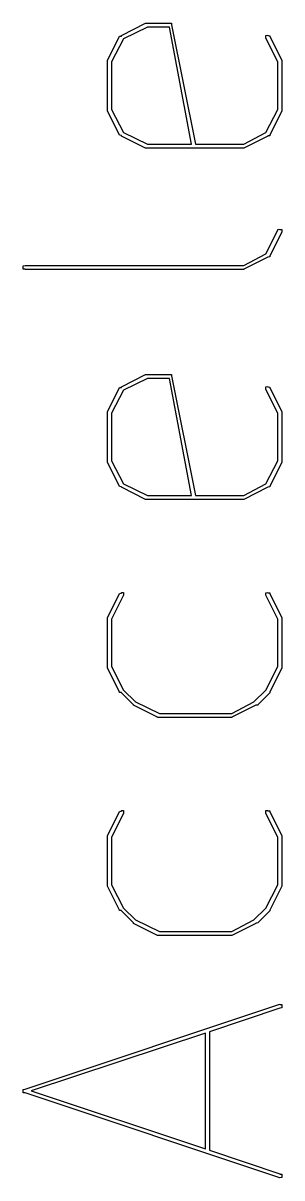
# Model space of a CAD drawing. Extents: x 18 to 369, y 6 to 139.
# Drawn here: x 297.381 to 297.51, y 40.557 to 41.134 of the extents above; entities that cross this region are included whole.
import ezdxf

# ---------------------------------------------------------------- set-up
doc = ezdxf.new("R2010")
doc.units = 0
doc.layers.add('BLACK', color=7, linetype='CONTINUOUS')

msp = doc.modelspace()

# ---------------------------------------------------------------- linework, layer by layer
at = {"layer": 'BLACK', "linetype": 'CONTINUOUS'}
for p, q in [((297.43, 41.1276), (297.442, 41.1337)), ((297.443, 41.1318), (297.431, 41.126)), ((297.442, 41.1337), (297.442, 41.1338)), ((297.442, 41.1338), (297.442, 41.1338)), ((297.442, 41.1338), (297.442, 41.1338)), ((297.442, 41.1338), (297.455, 41.1338)), ((297.442, 41.1337), (297.442, 41.1337)), ((297.442, 41.1337), (297.442, 41.1337)), ((297.442, 41.1337), (297.442, 41.1337)), ((297.442, 41.1337), (297.442, 41.1337)), ((297.442, 41.1337), (297.442, 41.1337)), ((297.442, 41.1337), (297.442, 41.1337)), ((297.442, 41.1337), (297.442, 41.1337)), ((297.442, 41.1337), (297.442, 41.1337)), ((297.454, 41.1318), (297.443, 41.1318)), ((297.465, 41.0733), (297.454, 41.1318)), ((297.455, 41.1338), (297.455, 41.1338)), ((297.455, 41.1338), (297.455, 41.1337)), ((297.455, 41.1337), (297.455, 41.1337)), ((297.455, 41.1337), (297.455, 41.1337)), ((297.455, 41.1337), (297.455, 41.1337)), ((297.455, 41.1337), (297.455, 41.1337)), ((297.455, 41.1337), (297.455, 41.1337)), ((297.455, 41.1337), (297.455, 41.1337)), ((297.455, 41.1337), (297.455, 41.1337)), ((297.455, 41.1337), (297.455, 41.1336)), ((297.455, 41.1336), (297.455, 41.1335)), ((297.455, 41.1335), (297.455, 41.1335)), ((297.455, 41.1335), (297.455, 41.1334)), ((297.455, 41.1334), (297.455, 41.1333)), ((297.455, 41.1333), (297.455, 41.1333)), ((297.455, 41.1333), (297.455, 41.1333)), ((297.455, 41.1333), (297.455, 41.1332)), ((297.455, 41.1332), (297.455, 41.1331)), ((297.455, 41.1331), (297.455, 41.1331)), ((297.455, 41.1331), (297.455, 41.1331)), ((297.455, 41.1331), (297.455, 41.1331)), ((297.455, 41.1331), (297.455, 41.133)), ((297.455, 41.133), (297.467, 41.0733)), ((297.423, 41.1151), (297.429, 41.1272)), ((297.431, 41.126), (297.425, 41.1144)), ((297.429, 41.1272), (297.43, 41.1273)), ((297.429, 41.1272), (297.429, 41.1272)), ((297.429, 41.1272), (297.429, 41.1272)), ((297.429, 41.1272), (297.429, 41.1272)), ((297.43, 41.1275), (297.43, 41.1276)), ((297.43, 41.1276), (297.43, 41.1276)), ((297.43, 41.1276), (297.43, 41.1276)), ((297.43, 41.1274), (297.43, 41.1275)), ((297.43, 41.1275), (297.43, 41.1275)), ((297.43, 41.1275), (297.43, 41.1275)), ((297.43, 41.1275), (297.43, 41.1275)), ((297.43, 41.1273), (297.43, 41.1274)), ((297.43, 41.1274), (297.43, 41.1274)), ((297.43, 41.1274), (297.43, 41.1274)), ((297.43, 41.1273), (297.43, 41.1273)), ((297.502, 41.1276), (297.503, 41.1277)), ((297.502, 41.1275), (297.502, 41.1276)), ((297.502, 41.1274), (297.502, 41.1275)), ((297.502, 41.1272), (297.502, 41.1274)), ((297.502, 41.127), (297.502, 41.1272)), ((297.502, 41.1268), (297.502, 41.127)), ((297.502, 41.1267), (297.502, 41.1268)), ((297.502, 41.1265), (297.502, 41.1267)), ((297.502, 41.1263), (297.502, 41.1265)), ((297.508, 41.1144), (297.502, 41.1263)), ((297.502, 41.1263), (297.502, 41.1263)), ((297.503, 41.1277), (297.503, 41.1277)), ((297.503, 41.1277), (297.503, 41.1277)), ((297.503, 41.1277), (297.503, 41.1277)), ((297.503, 41.1277), (297.503, 41.1276)), ((297.503, 41.1276), (297.504, 41.1275)), ((297.504, 41.1275), (297.504, 41.1273)), ((297.504, 41.1273), (297.504, 41.1272)), ((297.504, 41.1272), (297.51, 41.1151)), ((297.423, 41.115), (297.423, 41.1151)), ((297.423, 41.1149), (297.423, 41.115)), ((297.423, 41.115), (297.423, 41.115)), ((297.423, 41.1148), (297.423, 41.1149)), ((297.423, 41.1149), (297.423, 41.1149)), ((297.423, 41.1149), (297.423, 41.1149)), ((297.423, 41.1147), (297.423, 41.1148)), ((297.423, 41.1148), (297.423, 41.1148)), ((297.423, 41.1146), (297.423, 41.1147)), ((297.423, 41.1147), (297.423, 41.1147)), ((297.423, 41.0904), (297.423, 41.1146)), ((297.425, 41.1144), (297.425, 41.0907)), ((297.508, 41.0907), (297.508, 41.1144)), ((297.51, 41.1151), (297.51, 41.1151)), ((297.51, 41.1151), (297.51, 41.115)), ((297.51, 41.115), (297.51, 41.115)), ((297.51, 41.115), (297.51, 41.1149)), ((297.51, 41.1149), (297.51, 41.1149)), ((297.51, 41.1149), (297.51, 41.1148)), ((297.51, 41.1148), (297.51, 41.1148)), ((297.51, 41.1148), (297.51, 41.1147)), ((297.51, 41.1147), (297.51, 41.1147)), ((297.51, 41.1147), (297.51, 41.1146)), ((297.51, 41.1146), (297.51, 41.1146)), ((297.51, 41.1146), (297.51, 41.0904)), ((297.423, 41.0903), (297.423, 41.0904)), ((297.423, 41.0904), (297.423, 41.0904)), ((297.423, 41.0904), (297.423, 41.0904)), ((297.423, 41.0902), (297.423, 41.0903)), ((297.423, 41.0901), (297.423, 41.0902)), ((297.423, 41.0902), (297.423, 41.0902)), ((297.423, 41.0902), (297.423, 41.0902)), ((297.423, 41.09), (297.423, 41.0901)), ((297.429, 41.0779), (297.423, 41.09)), ((297.423, 41.09), (297.423, 41.09)), ((297.423, 41.09), (297.423, 41.09)), ((297.423, 41.09), (297.423, 41.09)), ((297.425, 41.0907), (297.431, 41.0791)), ((297.502, 41.0791), (297.508, 41.0907)), ((297.51, 41.09), (297.504, 41.0779)), ((297.51, 41.0904), (297.51, 41.0904)), ((297.51, 41.0904), (297.51, 41.0904)), ((297.51, 41.0904), (297.51, 41.0903)), ((297.51, 41.0903), (297.51, 41.0902)), ((297.51, 41.0902), (297.51, 41.0902)), ((297.51, 41.0902), (297.51, 41.0902)), ((297.51, 41.0902), (297.51, 41.0901)), ((297.51, 41.0901), (297.51, 41.09)), ((297.51, 41.09), (297.51, 41.09)), ((297.51, 41.09), (297.51, 41.09)), ((297.429, 41.0778), (297.429, 41.0779)), ((297.429, 41.0779), (297.429, 41.0779)), ((297.43, 41.0777), (297.429, 41.0778)), ((297.429, 41.0778), (297.429, 41.0778)), ((297.43, 41.0776), (297.43, 41.0777)), ((297.43, 41.0777), (297.43, 41.0777)), ((297.43, 41.0777), (297.43, 41.0777)), ((297.43, 41.0775), (297.43, 41.0776)), ((297.43, 41.0776), (297.43, 41.0776)), ((297.43, 41.0776), (297.43, 41.0776)), ((297.43, 41.0776), (297.43, 41.0776)), ((297.43, 41.0774), (297.43, 41.0775)), ((297.43, 41.0775), (297.43, 41.0775)), ((297.43, 41.0775), (297.43, 41.0775)), ((297.442, 41.0714), (297.43, 41.0774)), ((297.43, 41.0774), (297.43, 41.0774)), ((297.431, 41.0791), (297.443, 41.0733)), ((297.491, 41.0733), (297.502, 41.0791)), ((297.503, 41.0774), (297.491, 41.0714)), ((297.504, 41.0775), (297.503, 41.0775)), ((297.503, 41.0775), (297.503, 41.0775)), ((297.503, 41.0775), (297.503, 41.0774)), ((297.503, 41.0774), (297.503, 41.0774)), ((297.504, 41.0779), (297.504, 41.0779)), ((297.504, 41.0779), (297.504, 41.0779)), ((297.504, 41.0779), (297.504, 41.0778)), ((297.504, 41.0778), (297.504, 41.0778)), ((297.504, 41.0778), (297.504, 41.0777)), ((297.504, 41.0777), (297.504, 41.0777)), ((297.504, 41.0777), (297.504, 41.0777)), ((297.504, 41.0777), (297.504, 41.0776)), ((297.504, 41.0776), (297.504, 41.0776)), ((297.504, 41.0776), (297.504, 41.0776)), ((297.504, 41.0776), (297.504, 41.0775)), ((297.442, 41.0713), (297.442, 41.0714)), ((297.442, 41.0714), (297.442, 41.0714)), ((297.442, 41.0714), (297.442, 41.0714)), ((297.467, 41.0713), (297.442, 41.0713)), ((297.442, 41.0713), (297.442, 41.0713)), ((297.442, 41.0713), (297.442, 41.0713)), ((297.442, 41.0713), (297.442, 41.0713)), ((297.442, 41.0713), (297.442, 41.0713)), ((297.442, 41.0713), (297.442, 41.0713)), ((297.442, 41.0713), (297.442, 41.0713)), ((297.442, 41.0713), (297.442, 41.0713)), ((297.443, 41.0733), (297.465, 41.0733)), ((297.467, 41.0733), (297.491, 41.0733)), ((297.491, 41.0713), (297.467, 41.0713)), ((297.467, 41.0713), (297.467, 41.0713)), ((297.467, 41.0713), (297.467, 41.0713)), ((297.491, 41.0714), (297.491, 41.0714)), ((297.491, 41.0714), (297.491, 41.0714)), ((297.491, 41.0714), (297.491, 41.0714)), ((297.491, 41.0714), (297.491, 41.0713)), ((297.491, 41.0713), (297.491, 41.0713)), ((297.491, 41.0713), (297.491, 41.0713)), ((297.491, 41.0713), (297.491, 41.0713)), ((297.491, 41.0713), (297.491, 41.0713)), ((297.491, 41.0713), (297.491, 41.0713)), ((297.491, 41.0713), (297.491, 41.0713)), ((297.491, 41.0713), (297.491, 41.0713)), ((297.508, 41.0308), (297.509, 41.0309)), ((297.509, 41.0309), (297.509, 41.0308)), ((297.509, 41.0309), (297.509, 41.0309)), ((297.509, 41.0309), (297.509, 41.0309)), ((297.509, 41.0309), (297.509, 41.0309)), ((297.502, 41.0186), (297.508, 41.0304)), ((297.51, 41.0295), (297.504, 41.0174)), ((297.508, 41.0307), (297.508, 41.0308)), ((297.508, 41.0306), (297.508, 41.0307)), ((297.508, 41.0304), (297.508, 41.0306)), ((297.508, 41.0304), (297.508, 41.0304)), ((297.509, 41.0308), (297.51, 41.0307)), ((297.51, 41.0307), (297.51, 41.0306)), ((297.51, 41.0306), (297.51, 41.0304)), ((297.51, 41.0304), (297.51, 41.0303)), ((297.51, 41.0303), (297.51, 41.0301)), ((297.51, 41.0301), (297.51, 41.0299)), ((297.51, 41.0299), (297.51, 41.0297)), ((297.51, 41.0297), (297.51, 41.0295)), ((297.491, 41.0128), (297.502, 41.0186)), ((297.503, 41.017), (297.491, 41.0109)), ((297.504, 41.0171), (297.503, 41.017)), ((297.503, 41.017), (297.503, 41.017)), ((297.503, 41.017), (297.503, 41.017)), ((297.503, 41.017), (297.503, 41.017)), ((297.504, 41.0174), (297.504, 41.0174)), ((297.504, 41.0174), (297.504, 41.0174)), ((297.504, 41.0174), (297.504, 41.0174)), ((297.504, 41.0174), (297.504, 41.0173)), ((297.504, 41.0173), (297.504, 41.0172)), ((297.504, 41.0172), (297.504, 41.0172)), ((297.504, 41.0172), (297.504, 41.0172)), ((297.504, 41.0172), (297.504, 41.0171)), ((297.504, 41.0171), (297.504, 41.0171)), ((297.504, 41.0171), (297.504, 41.0171)), ((297.504, 41.0171), (297.504, 41.0171)), ((297.381, 41.0126), (297.382, 41.0127)), ((297.381, 41.0125), (297.381, 41.0126)), ((297.381, 41.0124), (297.381, 41.0125)), ((297.381, 41.0122), (297.381, 41.0124)), ((297.381, 41.012), (297.381, 41.0122)), ((297.381, 41.0118), (297.381, 41.012)), ((297.381, 41.0116), (297.381, 41.0118)), ((297.381, 41.0114), (297.381, 41.0116)), ((297.381, 41.0113), (297.381, 41.0114)), ((297.381, 41.0111), (297.381, 41.0113)), ((297.381, 41.011), (297.381, 41.0111)), ((297.382, 41.0109), (297.381, 41.011)), ((297.382, 41.0127), (297.382, 41.0128)), ((297.382, 41.0128), (297.382, 41.0128)), ((297.382, 41.0128), (297.491, 41.0128)), ((297.382, 41.0108), (297.382, 41.0109)), ((297.491, 41.0108), (297.382, 41.0108)), ((297.382, 41.0108), (297.382, 41.0108)), ((297.491, 41.0109), (297.491, 41.0109)), ((297.491, 41.0109), (297.491, 41.0109)), ((297.491, 41.0109), (297.491, 41.0109)), ((297.491, 41.0109), (297.491, 41.0109)), ((297.491, 41.0109), (297.491, 41.0108)), ((297.491, 41.0108), (297.491, 41.0108)), ((297.491, 41.0108), (297.491, 41.0108)), ((297.491, 41.0108), (297.491, 41.0108)), ((297.491, 41.0108), (297.491, 41.0108)), ((297.491, 41.0108), (297.491, 41.0108)), ((297.491, 41.0108), (297.491, 41.0108)), ((297.43, 40.9522), (297.442, 40.9583)), ((297.443, 40.9564), (297.431, 40.9506)), ((297.442, 40.9583), (297.442, 40.9584)), ((297.442, 40.9584), (297.442, 40.9584)), ((297.442, 40.9584), (297.442, 40.9584)), ((297.442, 40.9584), (297.442, 40.9584)), ((297.442, 40.9584), (297.442, 40.9584)), ((297.442, 40.9584), (297.442, 40.9584)), ((297.442, 40.9584), (297.455, 40.9584)), ((297.442, 40.9583), (297.442, 40.9583)), ((297.442, 40.9583), (297.442, 40.9583)), ((297.442, 40.9583), (297.442, 40.9583)), ((297.442, 40.9583), (297.442, 40.9583)), ((297.442, 40.9583), (297.442, 40.9583)), ((297.454, 40.9564), (297.443, 40.9564)), ((297.465, 40.8979), (297.454, 40.9564)), ((297.455, 40.9584), (297.455, 40.9584)), ((297.455, 40.9584), (297.455, 40.9584)), ((297.455, 40.9584), (297.455, 40.9584)), ((297.455, 40.9584), (297.455, 40.9584)), ((297.455, 40.9584), (297.455, 40.9583)), ((297.455, 40.9583), (297.455, 40.9583)), ((297.455, 40.9583), (297.455, 40.9583)), ((297.455, 40.9583), (297.455, 40.9583)), ((297.455, 40.9583), (297.455, 40.9583)), ((297.455, 40.9583), (297.455, 40.9582)), ((297.455, 40.9582), (297.455, 40.9581)), ((297.455, 40.9581), (297.455, 40.9581)), ((297.455, 40.9581), (297.455, 40.958)), ((297.455, 40.958), (297.455, 40.9579)), ((297.455, 40.9579), (297.455, 40.9579)), ((297.455, 40.9579), (297.455, 40.9579)), ((297.455, 40.9579), (297.455, 40.9578)), ((297.455, 40.9578), (297.455, 40.9578)), ((297.455, 40.9578), (297.455, 40.9578)), ((297.455, 40.9578), (297.455, 40.9578)), ((297.455, 40.9578), (297.455, 40.9577)), ((297.455, 40.9577), (297.455, 40.9576)), ((297.455, 40.9576), (297.467, 40.8979)), ((297.423, 40.9397), (297.429, 40.9518)), ((297.431, 40.9506), (297.425, 40.939)), ((297.429, 40.9518), (297.43, 40.9519)), ((297.429, 40.9518), (297.429, 40.9518)), ((297.429, 40.9518), (297.429, 40.9518)), ((297.429, 40.9518), (297.429, 40.9518)), ((297.43, 40.9521), (297.43, 40.9522)), ((297.43, 40.9522), (297.43, 40.9522)), ((297.43, 40.9522), (297.43, 40.9522)), ((297.43, 40.9522), (297.43, 40.9522)), ((297.43, 40.952), (297.43, 40.9521)), ((297.43, 40.9521), (297.43, 40.9521)), ((297.43, 40.9521), (297.43, 40.9521)), ((297.43, 40.9519), (297.43, 40.952)), ((297.43, 40.952), (297.43, 40.952)), ((297.43, 40.952), (297.43, 40.952)), ((297.43, 40.952), (297.43, 40.952)), ((297.502, 40.9522), (297.503, 40.9523)), ((297.502, 40.9521), (297.502, 40.9522)), ((297.502, 40.952), (297.502, 40.9521)), ((297.502, 40.9518), (297.502, 40.952)), ((297.502, 40.9517), (297.502, 40.9518)), ((297.502, 40.9515), (297.502, 40.9517)), ((297.502, 40.9513), (297.502, 40.9515)), ((297.502, 40.9511), (297.502, 40.9513)), ((297.502, 40.9509), (297.502, 40.9511)), ((297.508, 40.939), (297.502, 40.9509)), ((297.502, 40.9509), (297.502, 40.9509)), ((297.503, 40.9523), (297.503, 40.9523)), ((297.503, 40.9523), (297.503, 40.9523)), ((297.503, 40.9523), (297.503, 40.9523)), ((297.503, 40.9523), (297.503, 40.9522)), ((297.503, 40.9522), (297.504, 40.9521)), ((297.504, 40.9521), (297.504, 40.9519)), ((297.504, 40.9519), (297.504, 40.9518)), ((297.504, 40.9518), (297.51, 40.9397)), ((297.423, 40.9396), (297.423, 40.9397)), ((297.423, 40.9397), (297.423, 40.9397)), ((297.423, 40.9395), (297.423, 40.9396)), ((297.423, 40.9396), (297.423, 40.9396)), ((297.423, 40.9394), (297.423, 40.9395)), ((297.423, 40.9395), (297.423, 40.9395)), ((297.423, 40.9393), (297.423, 40.9394)), ((297.423, 40.9394), (297.423, 40.9394)), ((297.423, 40.915), (297.423, 40.9393)), ((297.423, 40.9393), (297.423, 40.9393)), ((297.423, 40.9393), (297.423, 40.9393)), ((297.425, 40.939), (297.425, 40.9153)), ((297.508, 40.9153), (297.508, 40.939)), ((297.51, 40.9397), (297.51, 40.9397)), ((297.51, 40.9397), (297.51, 40.9396)), ((297.51, 40.9396), (297.51, 40.9396)), ((297.51, 40.9396), (297.51, 40.9396)), ((297.51, 40.9396), (297.51, 40.9395)), ((297.51, 40.9395), (297.51, 40.9395)), ((297.51, 40.9395), (297.51, 40.9394)), ((297.51, 40.9394), (297.51, 40.9394)), ((297.51, 40.9394), (297.51, 40.9393)), ((297.51, 40.9393), (297.51, 40.9393)), ((297.51, 40.9393), (297.51, 40.9392)), ((297.51, 40.9392), (297.51, 40.915)), ((297.423, 40.9149), (297.423, 40.915)), ((297.423, 40.915), (297.423, 40.915)), ((297.423, 40.915), (297.423, 40.915)), ((297.423, 40.9148), (297.423, 40.9149)), ((297.423, 40.9149), (297.423, 40.9149)), ((297.423, 40.9147), (297.423, 40.9148)), ((297.423, 40.9148), (297.423, 40.9148)), ((297.423, 40.9146), (297.423, 40.9147)), ((297.423, 40.9147), (297.423, 40.9147)), ((297.429, 40.9025), (297.423, 40.9146)), ((297.423, 40.9146), (297.423, 40.9146)), ((297.423, 40.9146), (297.423, 40.9146)), ((297.425, 40.9153), (297.431, 40.9037)), ((297.502, 40.9037), (297.508, 40.9153)), ((297.51, 40.9146), (297.504, 40.9025)), ((297.51, 40.915), (297.51, 40.915)), ((297.51, 40.915), (297.51, 40.915)), ((297.51, 40.915), (297.51, 40.9149)), ((297.51, 40.9149), (297.51, 40.9148)), ((297.51, 40.9148), (297.51, 40.9148)), ((297.51, 40.9148), (297.51, 40.9148)), ((297.51, 40.9148), (297.51, 40.9147)), ((297.51, 40.9147), (297.51, 40.9147)), ((297.51, 40.9147), (297.51, 40.9146)), ((297.51, 40.9146), (297.51, 40.9146)), ((297.429, 40.9024), (297.429, 40.9025)), ((297.429, 40.9025), (297.429, 40.9025)), ((297.429, 40.9025), (297.429, 40.9025)), ((297.43, 40.9023), (297.429, 40.9024)), ((297.43, 40.9022), (297.43, 40.9023)), ((297.43, 40.9023), (297.43, 40.9023)), ((297.43, 40.9023), (297.43, 40.9023)), ((297.43, 40.9023), (297.43, 40.9023)), ((297.43, 40.9021), (297.43, 40.9022)), ((297.43, 40.9022), (297.43, 40.9022)), ((297.43, 40.9022), (297.43, 40.9022)), ((297.442, 40.896), (297.43, 40.9021)), ((297.43, 40.9021), (297.43, 40.9021)), ((297.43, 40.9021), (297.43, 40.9021)), ((297.43, 40.9021), (297.43, 40.9021)), ((297.43, 40.9021), (297.43, 40.9021)), ((297.431, 40.9037), (297.443, 40.8979)), ((297.491, 40.8979), (297.502, 40.9037)), ((297.503, 40.9021), (297.491, 40.896)), ((297.504, 40.9022), (297.503, 40.9021)), ((297.503, 40.9021), (297.503, 40.9021)), ((297.503, 40.9021), (297.503, 40.9021)), ((297.503, 40.9021), (297.503, 40.9021)), ((297.504, 40.9025), (297.504, 40.9025)), ((297.504, 40.9025), (297.504, 40.9025)), ((297.504, 40.9025), (297.504, 40.9025)), ((297.504, 40.9025), (297.504, 40.9024)), ((297.504, 40.9024), (297.504, 40.9023)), ((297.504, 40.9023), (297.504, 40.9023)), ((297.504, 40.9023), (297.504, 40.9023)), ((297.504, 40.9023), (297.504, 40.9022)), ((297.504, 40.9022), (297.504, 40.9022)), ((297.504, 40.9022), (297.504, 40.9022)), ((297.504, 40.9022), (297.504, 40.9022)), ((297.442, 40.8959), (297.442, 40.896)), ((297.442, 40.896), (297.442, 40.896)), ((297.442, 40.896), (297.442, 40.896)), ((297.442, 40.896), (297.442, 40.896)), ((297.467, 40.8959), (297.442, 40.8959)), ((297.442, 40.8959), (297.442, 40.8959)), ((297.442, 40.8959), (297.442, 40.8959)), ((297.442, 40.8959), (297.442, 40.8959)), ((297.442, 40.8959), (297.442, 40.8959)), ((297.442, 40.8959), (297.442, 40.8959)), ((297.442, 40.8959), (297.442, 40.8959)), ((297.443, 40.8979), (297.465, 40.8979)), ((297.467, 40.8979), (297.491, 40.8979)), ((297.491, 40.8959), (297.467, 40.8959)), ((297.467, 40.8959), (297.467, 40.8959)), ((297.467, 40.8959), (297.467, 40.8959)), ((297.491, 40.896), (297.491, 40.896)), ((297.491, 40.896), (297.491, 40.896)), ((297.491, 40.896), (297.491, 40.896)), ((297.491, 40.896), (297.491, 40.896)), ((297.491, 40.896), (297.491, 40.8959)), ((297.491, 40.8959), (297.491, 40.8959)), ((297.491, 40.8959), (297.491, 40.8959)), ((297.491, 40.8959), (297.491, 40.8959)), ((297.491, 40.8959), (297.491, 40.8959)), ((297.491, 40.8959), (297.491, 40.8959)), ((297.491, 40.8959), (297.491, 40.8959)), ((297.423, 40.8369), (297.429, 40.849)), ((297.431, 40.8481), (297.425, 40.8362)), ((297.429, 40.849), (297.43, 40.8491)), ((297.429, 40.849), (297.429, 40.849)), ((297.43, 40.8494), (297.43, 40.8495)), ((297.43, 40.8495), (297.43, 40.8495)), ((297.43, 40.8495), (297.43, 40.8495)), ((297.43, 40.8495), (297.431, 40.8495)), ((297.43, 40.8493), (297.43, 40.8494)), ((297.43, 40.8491), (297.43, 40.8493)), ((297.431, 40.8495), (297.431, 40.8494)), ((297.431, 40.8494), (297.431, 40.8493)), ((297.431, 40.8493), (297.431, 40.8492)), ((297.431, 40.8492), (297.431, 40.849)), ((297.431, 40.849), (297.431, 40.8488)), ((297.431, 40.8488), (297.431, 40.8486)), ((297.431, 40.8486), (297.431, 40.8485)), ((297.431, 40.8485), (297.431, 40.8483)), ((297.431, 40.8483), (297.431, 40.8481)), ((297.502, 40.8494), (297.503, 40.8495)), ((297.502, 40.8493), (297.502, 40.8494)), ((297.502, 40.8492), (297.502, 40.8493)), ((297.502, 40.849), (297.502, 40.8492)), ((297.502, 40.8488), (297.502, 40.849)), ((297.502, 40.8487), (297.502, 40.8488)), ((297.502, 40.8485), (297.502, 40.8487)), ((297.502, 40.8483), (297.502, 40.8485)), ((297.502, 40.8481), (297.502, 40.8483)), ((297.508, 40.8362), (297.502, 40.8481)), ((297.502, 40.8481), (297.502, 40.8481)), ((297.503, 40.8495), (297.503, 40.8495)), ((297.503, 40.8495), (297.503, 40.8494)), ((297.503, 40.8495), (297.503, 40.8495)), ((297.503, 40.8495), (297.503, 40.8495)), ((297.503, 40.8494), (297.504, 40.8493)), ((297.504, 40.8493), (297.504, 40.8491)), ((297.504, 40.8491), (297.504, 40.849)), ((297.504, 40.849), (297.51, 40.8369)), ((297.423, 40.8368), (297.423, 40.8369)), ((297.423, 40.8367), (297.423, 40.8368)), ((297.423, 40.8368), (297.423, 40.8368)), ((297.423, 40.8368), (297.423, 40.8368)), ((297.423, 40.8366), (297.423, 40.8367)), ((297.423, 40.8367), (297.423, 40.8367)), ((297.423, 40.8365), (297.423, 40.8366)), ((297.423, 40.8366), (297.423, 40.8366)), ((297.423, 40.8364), (297.423, 40.8365)), ((297.423, 40.8365), (297.423, 40.8365)), ((297.423, 40.8122), (297.423, 40.8364)), ((297.425, 40.8362), (297.425, 40.8125)), ((297.508, 40.8125), (297.508, 40.8362)), ((297.51, 40.8369), (297.51, 40.8369)), ((297.51, 40.8369), (297.51, 40.8368)), ((297.51, 40.8368), (297.51, 40.8368)), ((297.51, 40.8368), (297.51, 40.8367)), ((297.51, 40.8367), (297.51, 40.8367)), ((297.51, 40.8367), (297.51, 40.8367)), ((297.51, 40.8367), (297.51, 40.8366)), ((297.51, 40.8366), (297.51, 40.8365)), ((297.51, 40.8365), (297.51, 40.8365)), ((297.51, 40.8365), (297.51, 40.8365)), ((297.51, 40.8365), (297.51, 40.8364)), ((297.51, 40.8364), (297.51, 40.8122)), ((297.423, 40.8121), (297.423, 40.8122)), ((297.423, 40.8122), (297.423, 40.8122)), ((297.423, 40.8122), (297.423, 40.8122)), ((297.423, 40.812), (297.423, 40.8121)), ((297.423, 40.8119), (297.423, 40.812)), ((297.423, 40.812), (297.423, 40.812)), ((297.423, 40.812), (297.423, 40.812)), ((297.423, 40.8118), (297.423, 40.8119)), ((297.423, 40.8119), (297.423, 40.8119)), ((297.429, 40.7997), (297.423, 40.8118)), ((297.423, 40.8118), (297.423, 40.8118)), ((297.423, 40.8118), (297.423, 40.8118)), ((297.425, 40.8125), (297.431, 40.8007)), ((297.502, 40.8007), (297.508, 40.8125)), ((297.51, 40.8118), (297.504, 40.7997)), ((297.51, 40.8122), (297.51, 40.8122)), ((297.51, 40.8122), (297.51, 40.8122)), ((297.51, 40.8122), (297.51, 40.8121)), ((297.51, 40.8121), (297.51, 40.812)), ((297.51, 40.812), (297.51, 40.812)), ((297.51, 40.812), (297.51, 40.812)), ((297.51, 40.812), (297.51, 40.8119)), ((297.51, 40.8119), (297.51, 40.8118)), ((297.51, 40.8118), (297.51, 40.8118)), ((297.51, 40.8118), (297.51, 40.8118)), ((297.431, 40.8007), (297.437, 40.7949)), ((297.496, 40.7949), (297.502, 40.8007)), ((297.429, 40.7996), (297.429, 40.7997)), ((297.43, 40.7996), (297.429, 40.7996)), ((297.429, 40.7996), (297.429, 40.7996)), ((297.43, 40.7995), (297.43, 40.7996)), ((297.43, 40.7994), (297.43, 40.7995)), ((297.43, 40.7995), (297.43, 40.7995)), ((297.436, 40.7934), (297.43, 40.7994)), ((297.43, 40.7994), (297.43, 40.7994)), ((297.437, 40.7949), (297.449, 40.789)), ((297.485, 40.789), (297.496, 40.7949)), ((297.504, 40.7994), (297.498, 40.7934)), ((297.504, 40.7997), (297.504, 40.7997)), ((297.504, 40.7997), (297.504, 40.7996)), ((297.504, 40.7996), (297.504, 40.7996)), ((297.504, 40.7996), (297.504, 40.7996)), ((297.504, 40.7996), (297.504, 40.7995)), ((297.504, 40.7995), (297.504, 40.7995)), ((297.504, 40.7995), (297.504, 40.7994)), ((297.436, 40.7933), (297.436, 40.7934)), ((297.436, 40.7934), (297.436, 40.7934)), ((297.436, 40.7932), (297.436, 40.7933)), ((297.436, 40.7933), (297.436, 40.7933)), ((297.436, 40.7933), (297.436, 40.7933)), ((297.448, 40.7872), (297.436, 40.7932)), ((297.436, 40.7932), (297.436, 40.7932)), ((297.436, 40.7932), (297.436, 40.7932)), ((297.449, 40.789), (297.485, 40.789)), ((297.497, 40.7932), (297.485, 40.7872)), ((297.498, 40.7933), (297.497, 40.7933)), ((297.497, 40.7933), (297.497, 40.7933)), ((297.497, 40.7933), (297.497, 40.7933)), ((297.497, 40.7933), (297.497, 40.7932)), ((297.497, 40.7932), (297.497, 40.7932)), ((297.498, 40.7934), (297.498, 40.7934)), ((297.498, 40.7934), (297.498, 40.7933)), ((297.448, 40.7871), (297.448, 40.7872)), ((297.448, 40.787), (297.448, 40.7871)), ((297.448, 40.7871), (297.448, 40.787)), ((297.448, 40.787), (297.448, 40.7871)), ((297.448, 40.7871), (297.448, 40.7871)), ((297.448, 40.7871), (297.448, 40.7871)), ((297.448, 40.7871), (297.448, 40.7871)), ((297.448, 40.7871), (297.448, 40.7871)), ((297.448, 40.7871), (297.448, 40.7871)), ((297.448, 40.7871), (297.448, 40.7871)), ((297.485, 40.787), (297.448, 40.787)), ((297.485, 40.7872), (297.485, 40.7871)), ((297.485, 40.7871), (297.485, 40.7871)), ((297.485, 40.7871), (297.485, 40.7871)), ((297.485, 40.7871), (297.485, 40.7871)), ((297.485, 40.7871), (297.485, 40.7871)), ((297.485, 40.7871), (297.485, 40.7871)), ((297.485, 40.7871), (297.485, 40.7871)), ((297.485, 40.7871), (297.485, 40.7871)), ((297.485, 40.7871), (297.485, 40.787)), ((297.485, 40.787), (297.485, 40.7871)), ((297.485, 40.7871), (297.485, 40.787)), ((297.423, 40.728), (297.429, 40.7401)), ((297.431, 40.7392), (297.425, 40.7273)), ((297.429, 40.7401), (297.43, 40.7403)), ((297.429, 40.7401), (297.429, 40.7401)), ((297.43, 40.7406), (297.43, 40.7407)), ((297.43, 40.7407), (297.43, 40.7407)), ((297.43, 40.7407), (297.431, 40.7406)), ((297.43, 40.7405), (297.43, 40.7406)), ((297.43, 40.7404), (297.43, 40.7405)), ((297.43, 40.7403), (297.43, 40.7404)), ((297.431, 40.7406), (297.431, 40.7406)), ((297.431, 40.7406), (297.431, 40.7405)), ((297.431, 40.7405), (297.431, 40.7403)), ((297.431, 40.7403), (297.431, 40.7402)), ((297.431, 40.7402), (297.431, 40.74)), ((297.431, 40.74), (297.431, 40.7398)), ((297.431, 40.7398), (297.431, 40.7396)), ((297.431, 40.7396), (297.431, 40.7394)), ((297.431, 40.7394), (297.431, 40.7392)), ((297.502, 40.7405), (297.502, 40.7406)), ((297.502, 40.7406), (297.503, 40.7406)), ((297.502, 40.7403), (297.502, 40.7405)), ((297.502, 40.7402), (297.502, 40.7403)), ((297.502, 40.74), (297.502, 40.7402)), ((297.502, 40.7398), (297.502, 40.74)), ((297.502, 40.7396), (297.502, 40.7398)), ((297.502, 40.7394), (297.502, 40.7396)), ((297.502, 40.7392), (297.502, 40.7394)), ((297.508, 40.7273), (297.502, 40.7392)), ((297.502, 40.7392), (297.502, 40.7392)), ((297.503, 40.7407), (297.503, 40.7406)), ((297.503, 40.7406), (297.503, 40.7407)), ((297.503, 40.7407), (297.503, 40.7407)), ((297.503, 40.7406), (297.503, 40.7405)), ((297.503, 40.7405), (297.504, 40.7404)), ((297.504, 40.7404), (297.504, 40.7403)), ((297.504, 40.7403), (297.504, 40.7401)), ((297.504, 40.7401), (297.51, 40.728)), ((297.423, 40.7279), (297.423, 40.728)), ((297.423, 40.728), (297.423, 40.728)), ((297.423, 40.728), (297.423, 40.728)), ((297.423, 40.7278), (297.423, 40.7279)), ((297.423, 40.7277), (297.423, 40.7278)), ((297.423, 40.7278), (297.423, 40.7278)), ((297.423, 40.7278), (297.423, 40.7278)), ((297.423, 40.7276), (297.423, 40.7277)), ((297.423, 40.7034), (297.423, 40.7276)), ((297.423, 40.7276), (297.423, 40.7276)), ((297.423, 40.7276), (297.423, 40.7276)), ((297.425, 40.7273), (297.425, 40.7036)), ((297.508, 40.7036), (297.508, 40.7273)), ((297.51, 40.728), (297.51, 40.728)), ((297.51, 40.728), (297.51, 40.728)), ((297.51, 40.728), (297.51, 40.728)), ((297.51, 40.728), (297.51, 40.7279)), ((297.51, 40.7279), (297.51, 40.7278)), ((297.51, 40.7278), (297.51, 40.7278)), ((297.51, 40.7278), (297.51, 40.7278)), ((297.51, 40.7278), (297.51, 40.7277)), ((297.51, 40.7277), (297.51, 40.7276)), ((297.51, 40.7276), (297.51, 40.7276)), ((297.51, 40.7276), (297.51, 40.7276)), ((297.51, 40.7276), (297.51, 40.7034)), ((297.423, 40.7033), (297.423, 40.7034)), ((297.423, 40.7034), (297.423, 40.7034)), ((297.423, 40.7032), (297.423, 40.7033)), ((297.423, 40.7033), (297.423, 40.7033)), ((297.423, 40.7031), (297.423, 40.7032)), ((297.423, 40.7032), (297.423, 40.7032)), ((297.423, 40.703), (297.423, 40.7031)), ((297.423, 40.7031), (297.423, 40.7031)), ((297.423, 40.7029), (297.423, 40.703)), ((297.423, 40.703), (297.423, 40.703)), ((297.429, 40.6908), (297.423, 40.7029)), ((297.423, 40.7029), (297.423, 40.7029)), ((297.425, 40.7036), (297.431, 40.6919)), ((297.502, 40.6919), (297.508, 40.7036)), ((297.51, 40.7029), (297.504, 40.6908)), ((297.51, 40.7034), (297.51, 40.7033)), ((297.51, 40.7033), (297.51, 40.7033)), ((297.51, 40.7033), (297.51, 40.7032)), ((297.51, 40.7032), (297.51, 40.7032)), ((297.51, 40.7032), (297.51, 40.7031)), ((297.51, 40.7031), (297.51, 40.7031)), ((297.51, 40.7031), (297.51, 40.703)), ((297.51, 40.703), (297.51, 40.703)), ((297.51, 40.703), (297.51, 40.703)), ((297.51, 40.703), (297.51, 40.7029)), ((297.429, 40.6907), (297.429, 40.6908)), ((297.429, 40.6908), (297.429, 40.6908)), ((297.43, 40.6907), (297.429, 40.6907)), ((297.43, 40.6906), (297.43, 40.6907)), ((297.43, 40.6907), (297.43, 40.6907)), ((297.431, 40.6919), (297.437, 40.6861)), ((297.496, 40.6861), (297.502, 40.6919)), ((297.504, 40.6908), (297.504, 40.6908)), ((297.504, 40.6908), (297.504, 40.6908)), ((297.504, 40.6908), (297.504, 40.6907)), ((297.504, 40.6907), (297.504, 40.6907)), ((297.504, 40.6907), (297.504, 40.6907)), ((297.504, 40.6907), (297.504, 40.6906)), ((297.436, 40.6845), (297.43, 40.6906)), ((297.43, 40.6906), (297.43, 40.6906)), ((297.437, 40.6861), (297.449, 40.6802)), ((297.485, 40.6802), (297.496, 40.6861)), ((297.504, 40.6906), (297.498, 40.6845)), ((297.504, 40.6906), (297.504, 40.6906)), ((297.436, 40.6844), (297.436, 40.6845)), ((297.436, 40.6845), (297.436, 40.6845)), ((297.436, 40.6845), (297.436, 40.6845)), ((297.436, 40.6843), (297.436, 40.6844)), ((297.436, 40.6844), (297.436, 40.6844)), ((297.436, 40.6844), (297.436, 40.6844)), ((297.448, 40.6783), (297.436, 40.6843)), ((297.436, 40.6843), (297.436, 40.6843)), ((297.449, 40.6802), (297.485, 40.6802)), ((297.497, 40.6843), (297.485, 40.6783)), ((297.498, 40.6845), (297.497, 40.6844)), ((297.497, 40.6844), (297.497, 40.6844)), ((297.497, 40.6844), (297.497, 40.6844)), ((297.497, 40.6844), (297.497, 40.6844)), ((297.497, 40.6844), (297.497, 40.6843)), ((297.498, 40.6845), (297.498, 40.6845)), ((297.448, 40.6782), (297.448, 40.6783)), ((297.448, 40.6783), (297.448, 40.6783)), ((297.448, 40.6783), (297.448, 40.6783)), ((297.448, 40.6783), (297.448, 40.6783)), ((297.485, 40.6782), (297.448, 40.6782)), ((297.448, 40.6782), (297.448, 40.6782)), ((297.448, 40.6782), (297.448, 40.6782)), ((297.448, 40.6782), (297.448, 40.6782)), ((297.448, 40.6782), (297.448, 40.6782)), ((297.448, 40.6782), (297.448, 40.6782)), ((297.448, 40.6782), (297.448, 40.6782)), ((297.485, 40.6783), (297.485, 40.6783)), ((297.485, 40.6783), (297.485, 40.6783)), ((297.485, 40.6783), (297.485, 40.6783)), ((297.485, 40.6783), (297.485, 40.6782)), ((297.485, 40.6782), (297.485, 40.6782)), ((297.485, 40.6782), (297.485, 40.6782)), ((297.485, 40.6782), (297.485, 40.6782)), ((297.485, 40.6782), (297.485, 40.6782)), ((297.485, 40.6782), (297.485, 40.6782)), ((297.485, 40.6782), (297.485, 40.6782)), ((297.485, 40.6782), (297.485, 40.6782)), ((297.382, 40.6015), (297.509, 40.6439)), ((297.509, 40.642), (297.474, 40.6301)), ((297.509, 40.6439), (297.509, 40.6438)), ((297.509, 40.6439), (297.509, 40.6439)), ((297.509, 40.6439), (297.509, 40.6439)), ((297.509, 40.6439), (297.509, 40.6439)), ((297.509, 40.6439), (297.509, 40.6439)), ((297.509, 40.6438), (297.51, 40.6437)), ((297.51, 40.6421), (297.509, 40.642)), ((297.509, 40.642), (297.509, 40.642)), ((297.51, 40.6437), (297.51, 40.6436)), ((297.51, 40.6436), (297.51, 40.6434)), ((297.51, 40.6434), (297.51, 40.6432)), ((297.51, 40.6432), (297.51, 40.643)), ((297.51, 40.643), (297.51, 40.6428)), ((297.51, 40.6428), (297.51, 40.6426)), ((297.51, 40.6426), (297.51, 40.6425)), ((297.51, 40.6425), (297.51, 40.6423)), ((297.51, 40.6423), (297.51, 40.6421)), ((297.472, 40.6294), (297.385, 40.6006)), ((297.472, 40.5717), (297.472, 40.6294)), ((297.474, 40.6301), (297.474, 40.5711)), ((297.381, 40.6014), (297.382, 40.6015)), ((297.381, 40.6013), (297.381, 40.6014)), ((297.381, 40.6014), (297.381, 40.6014)), ((297.381, 40.6014), (297.381, 40.6014)), ((297.381, 40.6014), (297.381, 40.6014)), ((297.381, 40.6012), (297.381, 40.6013)), ((297.381, 40.6013), (297.381, 40.6013)), ((297.381, 40.6013), (297.381, 40.6013)), ((297.381, 40.6011), (297.381, 40.6012)), ((297.381, 40.6012), (297.381, 40.6012)), ((297.381, 40.6012), (297.381, 40.6012)), ((297.381, 40.601), (297.381, 40.6011)), ((297.381, 40.6011), (297.381, 40.6011)), ((297.381, 40.6009), (297.381, 40.601)), ((297.381, 40.601), (297.381, 40.601)), ((297.381, 40.601), (297.381, 40.601)), ((297.381, 40.6008), (297.381, 40.6009)), ((297.381, 40.6009), (297.381, 40.6009)), ((297.381, 40.6007), (297.381, 40.6008)), ((297.381, 40.6008), (297.381, 40.6008)), ((297.381, 40.6006), (297.381, 40.6007)), ((297.381, 40.6007), (297.381, 40.6007)), ((297.381, 40.6005), (297.381, 40.6006)), ((297.381, 40.6006), (297.381, 40.6006)), ((297.381, 40.6004), (297.381, 40.6005)), ((297.381, 40.6005), (297.381, 40.6005)), ((297.381, 40.6005), (297.381, 40.6005)), ((297.381, 40.6003), (297.381, 40.6004)), ((297.381, 40.6002), (297.381, 40.6003)), ((297.381, 40.6003), (297.381, 40.6003)), ((297.381, 40.6003), (297.381, 40.6003)), ((297.381, 40.6001), (297.381, 40.6002)), ((297.381, 40.6), (297.381, 40.6001)), ((297.381, 40.6001), (297.381, 40.6001)), ((297.381, 40.6001), (297.381, 40.6001)), ((297.381, 40.5999), (297.381, 40.6)), ((297.381, 40.6), (297.381, 40.6)), ((297.381, 40.5998), (297.381, 40.5999)), ((297.381, 40.5999), (297.381, 40.5999)), ((297.381, 40.5999), (297.381, 40.5999)), ((297.381, 40.5997), (297.381, 40.5998)), ((297.381, 40.5998), (297.381, 40.5998)), ((297.381, 40.5998), (297.381, 40.5998)), ((297.382, 40.5997), (297.381, 40.5997)), ((297.381, 40.5997), (297.381, 40.5997)), ((297.381, 40.5997), (297.381, 40.5997)), ((297.381, 40.5997), (297.381, 40.5997)), ((297.382, 40.6015), (297.382, 40.6015)), ((297.382, 40.6015), (297.382, 40.6015)), ((297.382, 40.5996), (297.382, 40.5997)), ((297.509, 40.5573), (297.382, 40.5996)), ((297.382, 40.5996), (297.382, 40.5996)), ((297.385, 40.6006), (297.472, 40.5717)), ((297.474, 40.5711), (297.509, 40.5592)), ((297.509, 40.5592), (297.509, 40.5592)), ((297.509, 40.5592), (297.509, 40.5591)), ((297.509, 40.5591), (297.51, 40.559)), ((297.51, 40.559), (297.51, 40.5588)), ((297.51, 40.5588), (297.51, 40.5587)), ((297.51, 40.5587), (297.51, 40.5585)), ((297.51, 40.5585), (297.51, 40.5583)), ((297.51, 40.5583), (297.51, 40.5581)), ((297.51, 40.5581), (297.51, 40.5579)), ((297.51, 40.5574), (297.509, 40.5573)), ((297.509, 40.5573), (297.509, 40.5573)), ((297.509, 40.5573), (297.509, 40.5572)), ((297.509, 40.5572), (297.509, 40.5573)), ((297.509, 40.5572), (297.509, 40.5572)), ((297.51, 40.5579), (297.51, 40.5577)), ((297.51, 40.5577), (297.51, 40.5576)), ((297.51, 40.5576), (297.51, 40.5574))]:
    msp.add_line(p, q, dxfattribs=at)

doc.saveas('drawing.dxf')
